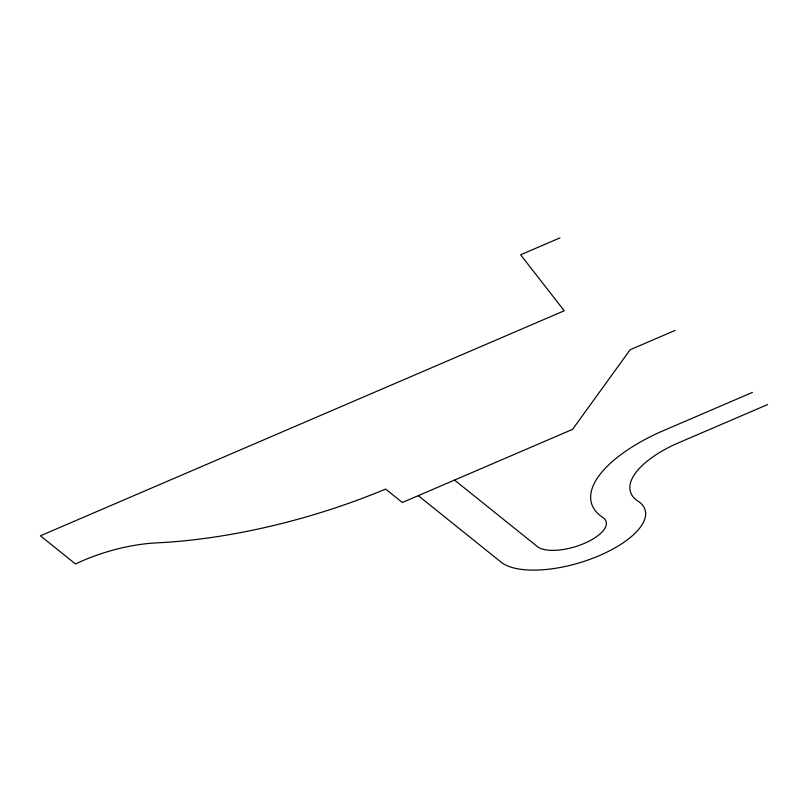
<?xml version="1.0" encoding="UTF-8"?>
<svg xmlns="http://www.w3.org/2000/svg" width="808" height="808" viewBox="0 0 808 808"><rect width="100%" height="100%" fill="white"/><g stroke="black" fill="none" stroke-linecap="round" stroke-linejoin="round"><path stroke-width="1.21" d="M559.974 237.885L520.625 254.793L564.226 310.777L40.4 535.805L75.498 563.984A95.667 39.067 -16.7 0 1 156.52 542.895A307.222 125.452 -16.7 0 0 385.638 489.082L402.344 502.495L572.569 429.361L630.159 349.723L675.195 330.381M752.44 392.395L658.995 432.543A125.664 51.308 -16.7 0 0 602.778 517.423A37.269 15.221 -16.7 0 1 586.103 542.602A37.269 15.221 -16.7 0 1 538.047 547.127L454.52 480.073M767.6 404.566L674.155 444.703A85.022 34.714 -16.7 0 0 639.037 501.849A77.972 31.835 -16.7 0 1 601.263 554.773A77.972 31.835 -16.7 0 1 501.788 562.711L418.261 495.658"/></g></svg>
